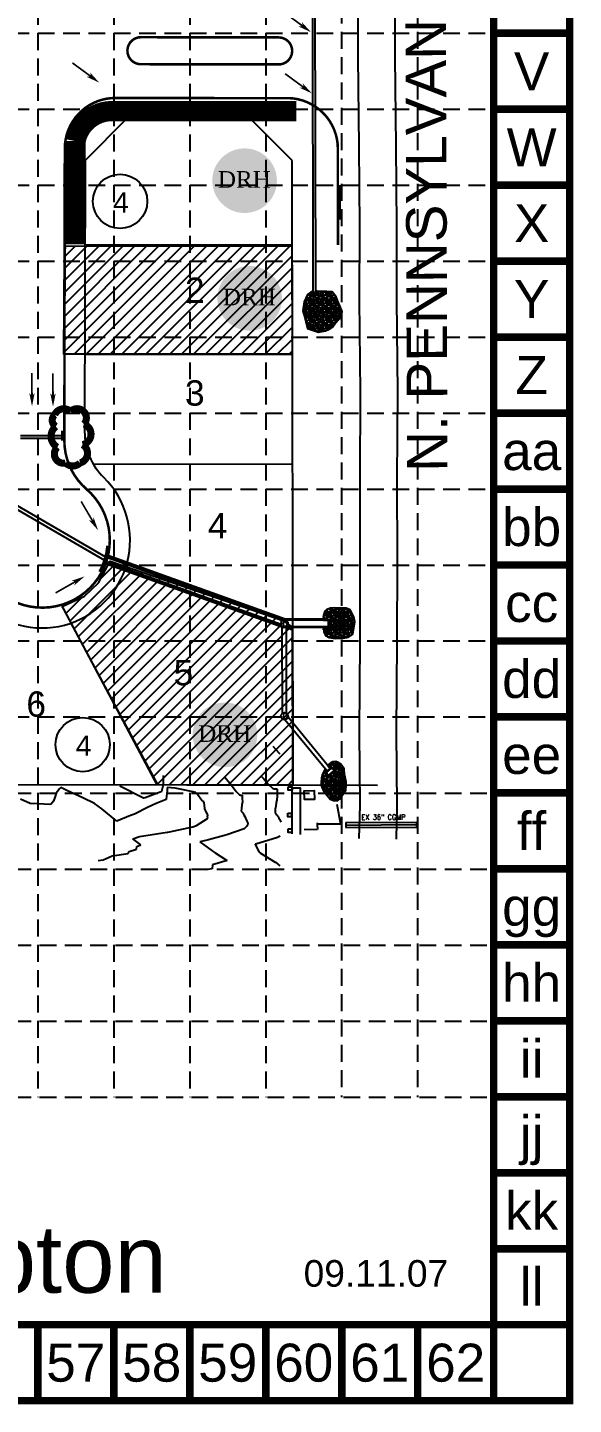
# Model space of a CAD drawing. Extents: x 626 to 3511, y 2890 to 4695.
# Drawn here: x 3188 to 3511, y 2890 to 3706 of the extents above; entities that cross this region are included whole.
import ezdxf
from ezdxf.enums import TextEntityAlignment as Align

# ---------------------------------------------------------------- set-up
doc = ezdxf.new("R2010")
doc.units = 0
doc.header["$LTSCALE"] = 100
doc.header["$MEASUREMENT"] = 0
doc.linetypes.add('DASHDOT2', pattern=[0.5, 0.25, -0.125, 0, -0.125])
doc.linetypes.add('HIDDEN', pattern=[0.375, 0.25, -0.125])
doc.layers.get('0').update_dxf_attribs({"linetype": 'CONTINUOUS'})
for name, color, linetype in [('$-BNDY2', 4, 'CONTINUOUS'), ('$-LOTS', 4, 'CONTINUOUS'), ('BASE', 7, 'CONTINUOUS'), ('DG-XCONTOURS', 9, 'CONTINUOUS'), ('DG-XIDX_CONTOURS', 2, 'CONTINUOUS'), ('DR HORTON LOGO', 1, 'CONTINUOUS'), ('EROSION CONTROL BLANKET', 94, 'CONTINUOUS'), ('FGC-STNAMES', 7, 'CONTINUOUS'), ('GRID', 254, 'HIDDEN'), ('LEGEND', 7, 'CONTINUOUS'), ('P-P', 3, 'CONTINUOUS'), ('PDG-ARROWS', 250, 'CONTINUOUS'), ('PSW-LOTNUM', 7, 'CONTINUOUS'), ('PSWDG-XCONC', 4, 'CONTINUOUS'), ('PSWDG-XSD', 201, 'CONTINUOUS'), ('PSWG-RIPRAP', 9, 'CONTINUOUS'), ('SODDED LOT', 2, 'CONTINUOUS')]:
    doc.layers.add(name, color=color, linetype=linetype)
doc.layers.get('0').freeze()
doc.styles.add('DRHorton', font='dutcheb.ttf')
doc.styles.add("L200'", font='ARIAL.TTF', dxfattribs={"height": 0.001969})
doc.styles.add('L80', font='romans.shx', dxfattribs={"width": 0.67, "height": 8})
doc.styles.add('ROMANS', font='romans.shx', dxfattribs={"width": 0.67})
doc.styles.get("Standard").update_dxf_attribs({"font": 'ARIAL.TTF'})
pattern_1 = [(0, (0.25, 0), (5, 5), [1.5, -1.75, 0.25, -1.5]), (0, (2.25, 1), (5, 5), [0.25, -1.25, 1, -2.5]), (0, (3, 1.25), (5, 5), [0.25, -4.75]), (0, (0.75, 1.5), (5, 5), [1, -4]), (0, (0.25, 2), (5, 5), [0.5, -4.5]), (0, (3.75, 2.5), (5, 5), [0.5, -0.25, 0.25, -4]), (0, (1.75, 2.75), (5, 5), [0.75, -4.25]), (0, (0.5, 3.25), (5, 5), [0.5, -4.5]), (0, (2.5, 3.75), (5, 5), [0.25, -1.5, 0.75, -2.5]), (0, (1.5, 4), (5, 5), [0.5, -4.5]), (0, (3.25, 4.25), (5, 5), [0.5, -4.5]), (0, (2.25, 4.5), (5, 5), [0.5, -4.5]), (0, (4.25, 4.75), (5, 5), [0.5, -4.5]), (90, (0, 0), (-5, 5), [1, -0.25, 0.5, -2, 1, -0.25]), (90, (0.25, 3.25), (-5, 5), [0.25, -4.75]), (90, (1, 1.75), (-5, 5), [0.5, -1, 0.25, -3.25]), (90, (1.25, 2.5), (-5, 5), [0.5, -1, 0.75, -2.75]), (90, (2, 1.25), (-5, 5), [0.25, -2.5, 0.5, -0.25, 0.5, -1]), (90, (2.25, 0.75), (-5, 5), [0.25, -4.75]), (90, (2.75, 2.25), (-5, 5), [0.25, -0.25, 0.75, -3.75]), (90, (3, 1.5), (-5, 5), [0.5, -2, 0.25, -0.25, 0.25, -1.75]), (90, (3.5, 0.25), (-5, 5), [0.75, -4.25]), (90, (4, 4), (-5, 5), [0.25, -0.25, 0.25, -4.25]), (90, (4.25, 2.75), (-5, 5), [0.75, -4.25]), (90, (4.875, 2.375), (-5, 5), [0.25, -4.75]), (45, (1.75, 0), (6e-16, 5), [0.35355, -6.717518]), (45, (1.25, 4.75), (6e-16, 5), [0.35355, -1.06065, 1.06065, -4.5962178]), (45, (1.75, 4), (6e-16, 5), [0.7071, -1.767767, 0.35355, -4.2426508]), (45, (2.75, 3.75), (6e-16, 5), [0.7071, -2.474875, 0.35355, -3.5355428]), (45, (0.75, 1.5), (6e-16, 5), [0.35355, -6.717518]), (45, (2, 1.5), (6e-16, 5), [1.06066, -6.010408]), (45, (3, 2), (6e-16, 5), [0.35355, -2.12132, 0.35355, -4.2426478]), (45, (3.75, 2.5), (6e-16, 5), [0.7071, -6.363968]), (45, (4.75, 2.5), (6e-16, 5), [0.7071, -6.363968]), (45, (4.75, 1), (6e-16, 5), [0.35355, -6.717518]), (45, (4.25, 3.5), (6e-16, 5), [0.35355, -6.717518]), (45, (3.75, 4.25), (6e-16, 5), [0.35355, -6.717518]), (45, (4.75, 4.75), (6e-16, 5), [0.35355, -6.717518]), (45, (0, 4.75), (6e-16, 5), [0.35355, -6.717518]), (45, (2.5, 2.75), (6e-16, 5), [0.35355, -6.717518]), (45, (3, 4.75), (6e-16, 5), [0.35355, -2.474875, 0.35355, -3.8890928]), (45, (0.75, 2), (6e-16, 5), [0.7071, -6.363968]), (45, (0.75, 3.25), (6e-16, 5), [1.06065, -6.010418]), (135, (0.25, 2), (-5, 6e-16), [0.53035, -6.540718]), (135, (3, 1.75), (-5, 6e-16), [0.35355, -6.717518]), (135, (4.5, 2.5), (-5, 6e-16), [0.35355, -6.717518]), (135, (2.75, 3.5), (-5, 6e-16), [0.35355, -6.717518]), (135, (3, 4.25), (-5, 6e-16), [0.35355, -6.717518]), (135, (2.25, 4.5), (-5, 6e-16), [0.35355, -6.717518]), (135, (3.25, 4.25), (-5, 6e-16), [0.35355, -6.717518]), (135, (0.25, 1.25), (-5, 6e-16), [0.35355, -6.717518]), (135, (1.25, 3), (-5, 6e-16), [0.35355, -6.717518]), (135, (1.25, 1.5), (-5, 6e-16), [0.7071, -6.363968]), (135, (2.25, 1), (-5, 6e-16), [0.7071, -6.363968]), (135, (4.25, 3.75), (-5, 6e-16), [0.7071, -6.363968]), (135, (2.75, 2.5), (-5, 6e-16), [0.35355, -6.717518]), (135, (3.5, 1), (-5, 6e-16), [0.7071, -4.24264, 0.35355, -1.7677778]), (135, (0.5, 3.25), (-5, 6e-16), [0.7071, -1.4142135, 0.7071, -4.2426543]), (135, (0, 0.5), (-5, 6e-16), [0.707, -1.768, 0.707, -1.768, 0.3535, -1.7675678]), (26.56505, (1.75, 1.5), (5, 3e-10), [1.118, -0.559, 0.559, -8.94434]), (26.56505, (2.5, 4.5), (5, 3e-10), [1.118, -10.06234]), (26.56505, (2.5, 1), (5, 3e-10), [0.559, -10.62134]), (26.56505, (0.25, 1.25), (5, 3e-10), [0.559, -10.62134]), (26.56505, (1.25, 2.5), (5, 3e-10), [0.559, -10.62134]), (26.56505, (0.25, 3), (5, 3e-10), [0.559, -10.62134]), (63.43495, (1, 3.5), (3e-10, 5), [0.559, -10.62134]), (63.43495, (2.75, 3.5), (3e-10, 5), [0.559, -10.62134]), (63.43495, (3.25, 0), (3e-10, 5), [0.559, -10.62134]), (63.43495, (0, 2.75), (3e-10, 5), [0.559, -10.62134]), (63.43495, (2, 0.25), (3e-10, 5), [0.559, -3.913, 0.559, -6.14934]), (116.56505, (1.25, 4.5), (-3e-10, 5), [0.559, -10.62134]), (116.56505, (4.25, 3.5), (-3e-10, 5), [0.559, -10.62134]), (116.56505, (2, 4.5), (-3e-10, 5), [0.559, -10.62134]), (116.56505, (0, 1.75), (-3e-10, 5), [0.559, -10.62134]), (153.43495, (3.75, 1), (-5, 3e-10), [0.559, -10.62134]), (153.43495, (4.75, 2.25), (-5, 3e-10), [0.559, -10.62134]), (153.43495, (1.75, 2.75), (-5, 3e-10), [0.559, -10.62134]), (153.43495, (2.5, 3.75), (-5, 3e-10), [0.559, -10.62134]), (153.43495, (4.25, 4.75), (-5, 3e-10), [0.559, -10.62134]), (153.43495, (0.75, 0), (-5, 3e-10), [0.8385, -10.34184])]

# ---------------------------------------------------------------- blocks, each defined once
blk = doc.blocks.new('DRHorton')
h = blk.add_hatch(color=1)
h.paths.add_polyline_path([(78.7, 25.78, 1), (40.43, 25.78, 1)])
h.paths.add_polyline_path([(42.33, 17.91), (76.5, 17.91), (76.5, 34.87), (42.33, 34.87)], flags=24)
at = {"layer": 'BASE', "color": 176, "style": 'DRHorton'}
blk.add_text('DRH', height=9.814, dxfattribs=at).set_placement((59.39, 21.64), align=Align.CENTER)
blk = doc.blocks.new('A$C11115995')
at = {"const_width": 1}
blk.add_lwpolyline([(1.63, 19.75), (1.63, 5)], dxfattribs=at)
blk.add_solid([(1.63, 0), (0, 8), (3.25, 8), (1.63, 6)])

msp = doc.modelspace()

# ---------------------------------------------------------------- hatches: boundary and pattern name
at = {"layer": 'PSWG-RIPRAP'}
h = msp.add_hatch(dxfattribs=at)
h.set_pattern_fill('RIPRAP', color=1, scale=5, style=0, pattern_type=2)
h.set_pattern_definition(pattern_1)
h.paths.add_polyline_path([(3356.79, 3549.64), (3355.42, 3549.15), (3353.43, 3547.66), (3351.54, 3543.43), (3350.77, 3538.03), (3352, 3533.25), (3353.55, 3527.54), (3360.03, 3525.38), (3364.05, 3526.15), (3366.21, 3527.23), (3368.37, 3528.62), (3369.76, 3530.47), (3372.38, 3533.25), (3373.31, 3534.95), (3374.08, 3537.72), (3372.69, 3540.96), (3371.3, 3544.2), (3370.38, 3546.36), (3368.06, 3549.29), (3364.82, 3549.45), (3362.13, 3549.52), (3359.27, 3549.77), (3358.29, 3549.8), (3358.3, 3547.2), (3356.8, 3547.21)])
h = msp.add_hatch(dxfattribs=at)
h.set_pattern_fill('RIPRAP', color=1, scale=5, style=0, pattern_type=2)
h.set_pattern_definition(pattern_1)
h.paths.add_polyline_path([(3362.93, 3350.85), (3363.06, 3347.66), (3364.05, 3345.62), (3366.36, 3344.5), (3369.85, 3343.97), (3374.67, 3344.1), (3377.77, 3344.7), (3380.28, 3346.48), (3381.53, 3353.79), (3380.94, 3356.76), (3378.63, 3360.84), (3376.45, 3361.9), (3373.22, 3361.9), (3369.33, 3362.03), (3367.15, 3361.83), (3364.91, 3361.17), (3363.65, 3360.05), (3362.93, 3357.81), (3362.93, 3354.85), (3365.72, 3354.86), (3365.73, 3350.86)])
h = msp.add_hatch(dxfattribs=at)
h.set_pattern_fill('RIPRAP', color=1, scale=5, style=0, pattern_type=2)
h.set_pattern_definition(pattern_1)
h.paths.add_polyline_path([(3363.87, 3266.74), (3362.92, 3264.7), (3362.22, 3263.07), (3361.81, 3261.21), (3361.58, 3258.64), (3361.64, 3257.3), (3361.87, 3255.61), (3362.8, 3254.04), (3364.26, 3252), (3366.93, 3248.74), (3368.91, 3247.92), (3371.48, 3248.04), (3372.41, 3248.74), (3374.04, 3250.95), (3376.07, 3254.14), (3376.27, 3256.91), (3376.26, 3259.11), (3375.44, 3263.65), (3375.09, 3266.8), (3374.27, 3268.2), (3373.11, 3269.48), (3371.59, 3270.41), (3370.19, 3270.99), (3368.55, 3270.79), (3367.47, 3270.41), (3366.74, 3269.89), (3365.37, 3268.85), (3366.94, 3266.94), (3367.72, 3267.58), (3370.08, 3266.28), (3365.05, 3262.15), (3364.24, 3264.72), (3365.01, 3265.35)])
at = {"layer": 'SODDED LOT'}
h = msp.add_hatch(dxfattribs=at)
h.set_pattern_fill('ANSI31', color=256, scale=40, style=0)
h.paths.add_polyline_path([(3210.31, 3576.6), (3344.09, 3576.32), (3344.37, 3512.27), (3209.19, 3512.27), (3209.47, 3571.55)])
h = msp.add_hatch(dxfattribs=at)
h.set_pattern_fill('ANSI31', color=256, scale=40, style=0)
h.paths.add_polyline_path([(3208.21, 3362.92), (3221.42, 3368.93), (3229.63, 3376.93), (3236.64, 3389.74), (3338.77, 3354.51), (3344.38, 3350.6), (3344.58, 3257.12), (3264.48, 3257.32), (3209.19, 3361.32)])

# ---------------------------------------------------------------- linework, layer by layer
at = {"layer": '$-BNDY2', "color": 7}
msp.add_line((3394.91, 3256.9), (1786.15, 3259.32), dxfattribs=at)
at = {"layer": '$-LOTS', "color": 7}
for p, q in [((3221.7, 3627.16), (3246.74, 3652.12)), ((3319.41, 3652.01), (3246.74, 3652.12)), ((3344.44, 3626.98), (3319.41, 3652.01)), ((3221.7, 3627.16), (3221.46, 3466.43)), ((3344.91, 3256.98), (3344.44, 3626.98)), ((3344.5, 3576.98), (3221.63, 3577.16)), ((3344.59, 3511.98), (3221.53, 3512.16)), ((3344.67, 3446.98), (3226.68, 3447.15)), ((3344.8, 3348.9), (3245.3, 3384.63)), ((3265.04, 3257.1), (3213.49, 3353.1))]:
    msp.add_line(p, q, dxfattribs=at)
for centre, radius, start, end in [((3259.46, 3466.38), 38, 179.91389, 225.48688), ((3196.36, 3402.2), 52, 224.34089, 45.48688)]:
    msp.add_arc(centre, radius, start, end, dxfattribs=at)
at = {"layer": 'BASE', "color": 9}
msp.add_line((3463.71, 4647.46), (3463.71, 2937.46), dxfattribs=at)
at = {"layer": 'BASE', "const_width": 4.5}
for points in [[(628.71, 2892.46), (3508.71, 2892.46), (3508.71, 4692.46), (628.71, 4692.46)], [(673.71, 2937.46), (3463.71, 2937.46), (3463.71, 4647.46), (673.71, 4647.46)]]:
    msp.add_lwpolyline(points, close=True, dxfattribs=at)
for points in [[(3508.71, 3702.46), (3463.71, 3702.46)], [(3508.71, 3657.46), (3463.71, 3657.46)], [(3508.71, 3612.46), (3463.71, 3612.46)], [(3508.71, 3567.46), (3463.71, 3567.46)], [(3508.71, 3522.46), (3463.71, 3522.46)], [(3508.71, 3477.46), (3463.71, 3477.46)], [(3508.71, 3432.46), (3463.71, 3432.46)], [(3508.71, 3387.46), (3463.71, 3387.46)], [(3508.71, 3342.46), (3463.71, 3342.46)], [(3508.71, 3297.46), (3463.71, 3297.46)], [(3508.71, 3252.46), (3463.71, 3252.46)], [(3508.71, 3207.46), (3463.71, 3207.46)], [(3508.71, 3162.46), (3463.71, 3162.46)], [(3508.71, 3117.46), (3463.71, 3117.46)], [(3508.71, 3072.46), (3463.71, 3072.46)], [(3508.71, 3027.46), (3463.71, 3027.46)], [(3508.71, 2982.46), (3463.71, 2982.46)], [(3193.71, 2892.46), (3193.71, 2937.46)], [(3238.71, 2892.46), (3238.71, 2937.46)], [(3283.71, 2892.46), (3283.71, 2937.46)], [(3328.71, 2892.46), (3328.71, 2937.46)], [(3373.71, 2892.46), (3373.71, 2937.46)], [(3418.71, 2892.46), (3418.71, 2937.46)], [(3508.71, 2937.46), (3463.71, 2937.46)], [(3463.71, 2892.46), (3463.71, 2937.46)]]:
    msp.add_lwpolyline(points, dxfattribs=at)
at = {"layer": 'DG-XCONTOURS', "color": 43}
for p, q in [((3336.93, 3275.88, 1143), (3333.2, 3280, 1143)), ((3337.2, 3275.49, 1143), (3336.93, 3275.88, 1143)), ((3206.58, 3254.86, 1146), (3204.69, 3252.3, 1146)), ((3207.39, 3255.7, 1146), (3206.58, 3254.86, 1146)), ((3210.85, 3253.86, 1146), (3207.39, 3255.7, 1146)), ((3270.42, 3255.59, 1146), (3270.3, 3253.73, 1146)), ((3275.15, 3255.2, 1146), (3270.42, 3255.59, 1146)), ((3285.74, 3253.1, 1146), (3275.15, 3255.2, 1146)), ((3326.26, 3262.2, 1144), (3327.59, 3260.72, 1144)), ((3327.59, 3260.72, 1144), (3330.22, 3257.71, 1144)), ((3330.22, 3257.71, 1144), (3332.66, 3255.23, 1144)), ((3332.66, 3255.23, 1144), (3333.02, 3255.13, 1144)), ((3333.02, 3255.13, 1144), (3333.1, 3255.03, 1144)), ((3333.1, 3255.03, 1144), (3333.77, 3254.97, 1144)), ((3333.77, 3254.97, 1144), (3334.15, 3254.94, 1144)), ((3334.15, 3254.94, 1144), (3334.85, 3254.87, 1144)), ((3334.85, 3254.87, 1144), (3335.2, 3254.85, 1144)), ((3335.2, 3254.85, 1144), (3335.53, 3254.7, 1144)), ((3335.53, 3254.7, 1144), (3335.51, 3251.98, 1144)), ((3189.24, 3246.14, 1146), (3183.44, 3248.81, 1146)), ((3203.04, 3247.5, 1146), (3201.51, 3245.67, 1146)), ((3203.98, 3250.31, 1146), (3203.04, 3247.5, 1146)), ((3204.69, 3252.3, 1146), (3203.98, 3250.31, 1146)), ((3220.3, 3249.62, 1146), (3210.85, 3253.86, 1146)), ((3227.24, 3246.16, 1146), (3220.3, 3249.62, 1146)), ((3269.68, 3248.59, 1146), (3263.87, 3246.18, 1146)), ((3269.96, 3250.5, 1146), (3269.68, 3248.59, 1146)), ((3270.3, 3253.73, 1146), (3269.96, 3250.5, 1146)), ((3287.21, 3252.63, 1146), (3285.74, 3253.1, 1146)), ((3288.37, 3251.53, 1146), (3287.21, 3252.63, 1146)), ((3290.91, 3248, 1146), (3288.37, 3251.53, 1146)), ((3291.46, 3247.36, 1146), (3290.91, 3248, 1146)), ((3291.57, 3247.34, 1146), (3291.46, 3247.36, 1146)), ((3292, 3247.17, 1146), (3291.57, 3247.34, 1146)), ((3292.13, 3247.15, 1146), (3292, 3247.17, 1146)), ((3292.17, 3246.49, 1146), (3292.13, 3247.15, 1146)), ((3292.67, 3243.35, 1146), (3292.17, 3246.49, 1146)), ((3334.98, 3246.81, 1144), (3334.64, 3244.55, 1144)), ((3335.22, 3248.26, 1144), (3334.98, 3246.81, 1144)), ((3335.56, 3250.81, 1144), (3335.22, 3248.26, 1144)), ((3335.51, 3251.98, 1144), (3335.56, 3250.81, 1144)), ((3201.51, 3245.67, 1146), (3189.24, 3246.14, 1146)), ((3231.67, 3242.94, 1146), (3227.24, 3246.16, 1146)), ((3240.55, 3235.82, 1146), (3231.67, 3242.94, 1146)), ((3248.68, 3239.08, 1146), (3240.55, 3235.82, 1146)), ((3250.92, 3239.9, 1146), (3248.68, 3239.08, 1146)), ((3259.11, 3243.99, 1146), (3250.92, 3239.9, 1146)), ((3263.87, 3246.18, 1146), (3259.11, 3243.99, 1146)), ((3292.59, 3242.73, 1146), (3292.67, 3243.35, 1146)), ((3292.7, 3242.64, 1146), (3292.59, 3242.73, 1146)), ((3293.04, 3242.14, 1146), (3292.7, 3242.64, 1146)), ((3293.11, 3242.03, 1146), (3293.04, 3242.14, 1146)), ((3293.34, 3241.67, 1146), (3293.11, 3242.03, 1146)), ((3294, 3240.22, 1146), (3293.34, 3241.67, 1146)), ((3294.16, 3239.79, 1146), (3294, 3240.22, 1146)), ((3294.28, 3239.6, 1146), (3294.16, 3239.79, 1146)), ((3294.5, 3239.05, 1146), (3294.28, 3239.6, 1146)), ((3294.31, 3238.64, 1146), (3294.51, 3238.88, 1146)), ((3294.41, 3237.49, 1146), (3294.31, 3238.64, 1146)), ((3294.51, 3238.88, 1146), (3294.5, 3239.05, 1146)), ((3334.36, 3242.81, 1144), (3334.24, 3240.83, 1144)), ((3334.24, 3240.83, 1144), (3334.34, 3240.53, 1144)), ((3334.34, 3240.53, 1144), (3334.54, 3240.24, 1144)), ((3334.64, 3244.55, 1144), (3334.36, 3242.81, 1144)), ((3334.54, 3240.24, 1144), (3334.79, 3239.92, 1144)), ((3334.79, 3239.92, 1144), (3335.06, 3239.64, 1144)), ((3335.06, 3239.64, 1144), (3335.37, 3239.3, 1144)), ((3335.37, 3239.3, 1144), (3335.55, 3239.04, 1144)), ((3335.55, 3239.04, 1144), (3335.81, 3238.68, 1144)), ((3335.81, 3238.68, 1144), (3336.41, 3237.55, 1144)), ((3271.67, 3229.38, 1146), (3285.58, 3232.47, 1146)), ((3285.58, 3232.47, 1146), (3287.78, 3233.26, 1146)), ((3287.78, 3233.26, 1146), (3294.28, 3237.4, 1146)), ((3294.28, 3237.4, 1146), (3294.41, 3237.49, 1146)), ((3336.41, 3237.55, 1144), (3336.84, 3236.87, 1144)), ((3336.84, 3236.87, 1144), (3337.45, 3235.64, 1144)), ((3337.45, 3235.64, 1144), (3337.73, 3235.06, 1144)), ((3250.1, 3225.29, 1146), (3253.94, 3226.66, 1146)), ((3254.8, 3221.62, 1146), (3250.1, 3225.29, 1146)), ((3253.94, 3226.66, 1146), (3270.41, 3229.21, 1146)), ((3270.41, 3229.21, 1146), (3270.8, 3229.27, 1146)), ((3270.8, 3229.27, 1146), (3271.67, 3229.38, 1146)), ((3322.52, 3222.01, 1144), (3322.42, 3221.98, 1144)), ((3322.42, 3221.98, 1144), (3324.85, 3217.36, 1144)), ((3323.51, 3222.32, 1144), (3322.52, 3222.01, 1144)), ((3335.08, 3225.84, 1144), (3323.51, 3222.32, 1144)), ((3335.25, 3225.93, 1144), (3335.08, 3225.84, 1144)), ((3336.78, 3226.61, 1144), (3335.25, 3225.93, 1144)), ((3337.34, 3226.89, 1144), (3336.78, 3226.61, 1144)), ((3232.4, 3212.91, 1146), (3237.85, 3215.13, 1146)), ((3237.85, 3215.13, 1146), (3247.18, 3216.61, 1146)), ((3247.18, 3216.61, 1146), (3247.78, 3217.7, 1146)), ((3247.78, 3217.7, 1146), (3252.11, 3219.2, 1146)), ((3252.11, 3219.2, 1146), (3252.4, 3220.74, 1146)), ((3252.4, 3220.74, 1146), (3254.8, 3221.62, 1146)), ((3324.85, 3217.36, 1144), (3325.58, 3216.8, 1144)), ((3325.58, 3216.8, 1144), (3334.33, 3211.41, 1144)), ((3229.41, 3212.43, 1146), (3232.4, 3212.91, 1146)), ((3334.33, 3211.41, 1144), (3334.44, 3211.35, 1144)), ((3334.44, 3211.35, 1144), (3337.1, 3209.31, 1144))]:
    msp.add_line(p, q, dxfattribs=at)
at = {"layer": 'DG-XIDX_CONTOURS', "color": 43}
for p, q in [((3268.09, 3258.15, 1145), (3268.18, 3262.81, 1145)), ((3242.3, 3256.61, 1145), (3256.29, 3249.55, 1145)), ((3267.25, 3253.47, 1145), (3267.88, 3256.63, 1145)), ((3267.88, 3256.63, 1145), (3268.09, 3258.15, 1145)), ((3304.21, 3261.96, 1145), (3307.66, 3257.97, 1145)), ((3307.66, 3257.97, 1145), (3308.47, 3257.06, 1145)), ((3308.47, 3257.06, 1145), (3311.29, 3253.29, 1145)), ((3256.29, 3249.55, 1145), (3256.52, 3249.48, 1145)), ((3256.52, 3249.48, 1145), (3257.37, 3249.77, 1145)), ((3257.37, 3249.77, 1145), (3266.26, 3253.01, 1145)), ((3266.26, 3253.01, 1145), (3267.25, 3253.47, 1145)), ((3311.29, 3253.29, 1145), (3312.9, 3251.46, 1145)), ((3312.9, 3251.46, 1145), (3312.98, 3251.35, 1145)), ((3312.98, 3251.35, 1145), (3313.34, 3251.25, 1145)), ((3313.34, 3251.25, 1145), (3313.78, 3251.21, 1145)), ((3313.78, 3251.21, 1145), (3314.15, 3251.12, 1145)), ((3314.15, 3251.12, 1145), (3314.7, 3251.08, 1145)), ((3314.91, 3247.22, 1145), (3314.62, 3245.46, 1145)), ((3314.7, 3251.08, 1145), (3314.78, 3249.19, 1145)), ((3314.78, 3249.19, 1145), (3314.91, 3247.22, 1145)), ((3314.42, 3243.24, 1145), (3314.2, 3241.75, 1145)), ((3314.2, 3241.75, 1145), (3314.35, 3241.52, 1145)), ((3314.35, 3241.52, 1145), (3314.71, 3241.15, 1145)), ((3314.62, 3245.46, 1145), (3314.42, 3243.24, 1145)), ((3314.71, 3241.15, 1145), (3314.94, 3240.9, 1145)), ((3314.94, 3240.9, 1145), (3315.12, 3240.55, 1145)), ((3315.12, 3240.55, 1145), (3315.3, 3240.29, 1145)), ((3315.3, 3240.29, 1145), (3315.81, 3239.45, 1145)), ((3315.81, 3239.45, 1145), (3316.37, 3238.47, 1145)), ((3316.37, 3238.47, 1145), (3316.83, 3237.53, 1145)), ((3315.92, 3231.27, 1145), (3305.66, 3227.6, 1145)), ((3316.18, 3231.42, 1145), (3315.92, 3231.27, 1145)), ((3316.92, 3232.24, 1145), (3316.18, 3231.42, 1145)), ((3316.83, 3237.53, 1145), (3317.1, 3236.68, 1145)), ((3317.38, 3232.57, 1145), (3316.92, 3232.24, 1145)), ((3317.1, 3236.68, 1145), (3317.45, 3235.69, 1145)), ((3317.63, 3233.29, 1145), (3317.38, 3232.57, 1145)), ((3317.45, 3235.69, 1145), (3317.7, 3235.26, 1145)), ((3318.25, 3233.8, 1145), (3317.63, 3233.29, 1145)), ((3317.7, 3235.26, 1145), (3317.9, 3234.92, 1145)), ((3317.9, 3234.92, 1145), (3318.09, 3234.51, 1145)), ((3318.09, 3234.51, 1145), (3318.12, 3234.2, 1145)), ((3318.12, 3234.2, 1145), (3318.25, 3233.8, 1145)), ((3290.59, 3223.67, 1145), (3289.76, 3223.47, 1145)), ((3289.76, 3223.47, 1145), (3296.94, 3218.2, 1145)), ((3294.8, 3224.71, 1145), (3290.59, 3223.67, 1145)), ((3304.31, 3227.17, 1145), (3294.8, 3224.71, 1145)), ((3305.66, 3227.6, 1145), (3304.31, 3227.17, 1145)), ((3296.94, 3218.2, 1145), (3297.06, 3218.1, 1145)), ((3297.06, 3218.1, 1145), (3298.8, 3217.04, 1145)), ((3298.8, 3217.04, 1145), (3305.5, 3212.67, 1145)), ((3297.02, 3207.58, 1145), (3292.82, 3206.82, 1145)), ((3297.15, 3209.88, 1145), (3297.02, 3207.58, 1145)), ((3305.92, 3212.35, 1145), (3297.15, 3209.88, 1145)), ((3305.5, 3212.67, 1145), (3305.92, 3212.35, 1145))]:
    msp.add_line(p, q, dxfattribs=at)
at = {"layer": 'EROSION CONTROL BLANKET', "const_width": 12}
msp.add_lwpolyline([(3215.93, 3577.45), (3216.06, 3638.56, -0.368493), (3238.45, 3656.33), (3346.81, 3656.31)], format="xyb", dxfattribs=at)
at = {"layer": 'GRID', "color": 252, "linetype": 'HIDDEN', "ltscale": 0.4}
for p, q in [((3193.71, 4647.46), (3193.71, 3072.26)), ((3238.71, 4647.46), (3238.71, 3072.26)), ((3283.71, 4647.46), (3283.71, 3072.26)), ((3328.71, 4647.46), (3328.71, 3072.26)), ((3373.63, 4648.2), (3373.63, 3072.26)), ((3418.63, 4648.2), (3418.63, 3072.26)), ((673.71, 3702.46), (3463.71, 3702.46)), ((673.71, 3657.46), (3463.71, 3657.46)), ((673.71, 3612.46), (3463.71, 3612.46)), ((673.71, 3567.46), (3463.71, 3567.46)), ((673.71, 3522.46), (3463.71, 3522.46)), ((673.71, 3477.46), (3463.71, 3477.46)), ((673.71, 3432.46), (3463.71, 3432.46)), ((673.71, 3387.46), (3463.71, 3387.46)), ((673.71, 3342.46), (3463.71, 3342.46)), ((673.71, 3297.46), (3463.71, 3297.46)), ((674.72, 3252.26), (3464.72, 3252.26)), ((674.72, 3207.26), (3464.72, 3207.26)), ((674.72, 3162.26), (3464.72, 3162.26)), ((674.72, 3117.26), (3464.72, 3117.26)), ((674.72, 3072.26), (3464.72, 3072.26))]:
    msp.add_line(p, q, dxfattribs=at)
at = {"layer": 'LEGEND', "color": 170, "ltscale": 100, "const_width": 4.18}
msp.add_lwpolyline([(3205.3, 3457.26, 0.520567), (3205.3, 3457.26, 0.765195), (3210.19, 3447.87, 0.417879), (3218.76, 3447.93, 0.6649), (3220.26, 3458.76, 0.744833), (3221.11, 3470.97, 0.975642), (3213.16, 3478.45, 0.520567), (3203.73, 3476.42, 0.520567), (3204.46, 3469.5, 0.540264), (3205.3, 3457.26)], format="xyb", close=True, dxfattribs=at)
at = {"layer": 'P-P', "color": 7, "const_width": 1.5}
msp.add_lwpolyline([(3336.37, 3699.99, -1), (3336.34, 3683.99), (3254.79, 3684.11, -1), (3254.81, 3700.11)], format="xyb", close=True, dxfattribs=at)
for points in [[(3234.64, 3390.58, -0.59121), (3166.06, 3376.09, 0.217888), (3137.33, 3389.29), (2002.62, 3390.99, 0.201513), (1966.89, 3376.05, -2.448775), (1966.97, 3432.05, 0.201513), (2002.66, 3416.99), (2038.38, 3416.94, 0.414214), (2068.43, 3446.89), (2068.74, 3650.89, 0.414214), (2038.78, 3680.94), (1986.78, 3681.02)], [(3371.5, 3577.01), (3371.43, 3634.02, 0.434689), (3339.48, 3663.98), (3239.76, 3664.13, 0.414214), (3209.71, 3634.18), (3209.45, 3461.2, 0.217888), (3222.56, 3432.42, -0.296059), (3234.64, 3390.58, 0.217888)]]:
    msp.add_lwpolyline(points, format="xyb", dxfattribs=at)
at = {"layer": 'PSW-LOTNUM', "color": 7}
for centre in [(3242.44, 3602.87, -3298.91), (3220.3, 3281.07, -3298.91)]:
    msp.add_circle(centre, 16.09, dxfattribs=at)
at = {"layer": 'PSWDG-XCONC', "color": 5}
for points in [[(3383.18, 3822.68), (3383.67, 3786.59), (3383.25, 3731.45), (3383.25, 3688.24), (3383.78, 3635.29), (3384.19, 3588.03), (3384.14, 3544.35), (3384.71, 3489.89), (3384.41, 3438.48), (3384.54, 3389.9), (3384.45, 3342.19), (3384.04, 3288.25), (3384.35, 3245.15), (3383.94, 3225.47)], [(3405.17, 3822.98), (3405.67, 3786.66), (3405.25, 3731.36), (3405.25, 3688.35), (3405.78, 3635.5), (3406.19, 3588.11), (3406.14, 3544.46), (3406.71, 3489.94), (3406.41, 3438.44), (3406.54, 3389.91), (3406.45, 3342.08), (3406.04, 3288.25), (3406.35, 3245), (3405.94, 3225.01)], [(3342.09, 3256.12), (3344.3, 3256.16), (3344.29, 3254.06), (3342.08, 3254.02), (3342.09, 3256.12), (3342.09, 3256.12)], [(3349.28, 3227.87), (3349.23, 3255.37), (3344.35, 3255.35)], [(3344.43, 3228.2), (3344.35, 3255.35)], [(3357.56, 3248.66), (3351.64, 3248.52), (3351.5, 3253.7), (3357.42, 3253.83), (3357.56, 3248.66), (3357.56, 3248.66)], [(3341.8, 3240.44), (3344.01, 3240.47), (3344, 3238.34), (3341.78, 3238.3), (3341.8, 3240.44), (3341.8, 3240.44)], [(3341.92, 3231.09), (3344.18, 3231.23), (3344.19, 3229.07), (3341.93, 3228.93), (3341.92, 3231.09), (3341.92, 3231.09)], [(3351.57, 3231.03), (3359.18, 3230.7)], [(3359.2, 3234.8), (3359.23, 3233.89)], [(3359.23, 3233.83), (3359.34, 3230.75)]]:
    msp.add_lwpolyline(points, dxfattribs=at)
at = {"layer": 'PSWDG-XSD', "color": 5}
for p, q in [((3356.79, 3548.86), (3356.47, 3801.99)), ((3358.29, 3548.87), (3357.97, 3802)), ((3358.29, 3548.87), (3356.79, 3548.86)), ((3356.8, 3547.21), (3356.79, 3548.87)), ((3358.3, 3547.2), (3358.29, 3548.86)), ((3358.3, 3547.21), (3356.8, 3547.2)), ((3209.45, 3462.45), (3183.45, 3462.49)), ((3209.46, 3463.95), (3183.46, 3463.99)), ((3234.33, 3389.6), (3172.18, 3425.76)), ((3234.93, 3391.57), (3173.19, 3427.49)), ((3339.36, 3350.32), (3233.84, 3388.21)), ((3339.44, 3350.82), (3234.01, 3388.68)), ((3337.77, 3352.22), (3234.26, 3389.39)), ((3338.61, 3354.58), (3234.98, 3391.78)), ((3340.14, 3354.82), (3235.17, 3392.51)), ((3340.22, 3355.32), (3235.29, 3393)), ((3365.72, 3354.86), (3340.14, 3354.82)), ((3365.72, 3355.36), (3340.22, 3355.32)), ((3365.72, 3355.36), (3365.73, 3350.36)), ((3338.61, 3299.64), (3338.54, 3351.12)), ((3365.73, 3350.36), (3339.36, 3350.32)), ((3365.73, 3350.86), (3339.44, 3350.82)), ((3341.11, 3299.64), (3341.04, 3351.12)), ((3365.01, 3265.35), (3339.98, 3295.83)), ((3366.94, 3266.94), (3341.91, 3297.41)), ((3364.24, 3264.72), (3367.72, 3267.58)), ((3364.24, 3264.72), (3365.05, 3262.15)), ((3364.63, 3264.6), (3367.75, 3267.17)), ((3364.63, 3264.6), (3365.33, 3262.38)), ((3365.05, 3262.15), (3370.08, 3266.28)), ((3367.72, 3267.58), (3370.08, 3266.28)), ((3367.75, 3267.17), (3369.8, 3266.05)), ((3376.16, 3234.88), (3376.19, 3231.88)), ((3417.95, 3235.23), (3417.98, 3232.23))]:
    msp.add_line(p, q, dxfattribs=at)
for points in [[(3372.52, 3612.5), (3372.65, 3592.14)], [(3376.16, 3234.88), (3417.95, 3235.23)], [(3376.17, 3233.38), (3417.97, 3233.73)], [(3376.19, 3231.88), (3417.98, 3232.23)]]:
    msp.add_lwpolyline(points, dxfattribs=at)
at = {"layer": 'PSWDG-XSD', "color": 5, "const_width": 2}
for points in [[(3208.45, 3461.2), (3208.46, 3467.07)], [(3230.51, 3383.36), (3232.3, 3387.06), (3233.68, 3390.87), (3234.65, 3394.8), (3235.22, 3398.88)]]:
    msp.add_lwpolyline(points, dxfattribs=at)
at = {"layer": 'PSWDG-XSD', "color": 5, "linetype": 'DASHDOT2'}
msp.add_lwpolyline([(3370.76, 3245.71), (3372.9, 3234.04), (3358.99, 3233.86)], dxfattribs=at)
at = {"layer": 'PSWDG-XSD', "color": 5, "linetype": 'Continuous'}
for centre in [(3339.79, 3352.82), (3339.86, 3297.93)]:
    msp.add_circle(centre, 2.11, dxfattribs=at)
at = {"layer": 'PSWDG-XSD', "color": 5}
msp.add_ellipse((3357.53, 3547.96), major_axis=(-0.004, 0.679), ratio=0.628295, dxfattribs=at)
at = {"layer": 'PSWG-RIPRAP', "color": 1}
for points in [[(3356.79, 3549.64), (3355.42, 3549.15), (3353.43, 3547.66), (3351.54, 3543.43), (3350.77, 3538.03), (3352, 3533.25), (3353.55, 3527.54), (3360.03, 3525.38), (3364.05, 3526.15), (3366.21, 3527.23), (3368.37, 3528.62), (3369.76, 3530.47), (3372.38, 3533.25), (3373.31, 3534.95), (3374.08, 3537.72), (3372.69, 3540.96), (3371.3, 3544.2), (3370.38, 3546.36), (3368.06, 3549.29), (3364.82, 3549.45), (3362.13, 3549.52), (3359.27, 3549.77), (3358.29, 3549.8), (3358.3, 3547.2), (3356.8, 3547.21)], [(3362.93, 3350.85), (3363.06, 3347.66), (3364.05, 3345.62), (3366.36, 3344.5), (3369.85, 3343.97), (3374.67, 3344.1), (3377.77, 3344.7), (3380.28, 3346.48), (3381.53, 3353.79), (3380.94, 3356.76), (3378.63, 3360.84), (3376.45, 3361.9), (3373.22, 3361.9), (3369.33, 3362.03), (3367.15, 3361.83), (3364.91, 3361.17), (3363.65, 3360.05), (3362.93, 3357.81), (3362.93, 3354.85), (3365.72, 3354.86), (3365.73, 3350.86)], [(3363.87, 3266.74), (3362.92, 3264.7), (3362.22, 3263.07), (3361.81, 3261.21), (3361.58, 3258.64), (3361.64, 3257.3), (3361.87, 3255.61), (3362.8, 3254.04), (3364.26, 3252), (3366.93, 3248.74), (3368.91, 3247.92), (3371.48, 3248.04), (3372.41, 3248.74), (3374.04, 3250.95), (3376.07, 3254.14), (3376.27, 3256.91), (3376.26, 3259.11), (3375.44, 3263.65), (3375.09, 3266.8), (3374.27, 3268.2), (3373.11, 3269.48), (3371.59, 3270.41), (3370.19, 3270.99), (3368.55, 3270.79), (3367.47, 3270.41), (3366.74, 3269.89), (3365.37, 3268.85), (3366.94, 3266.94), (3367.72, 3267.58), (3370.08, 3266.28), (3365.05, 3262.15), (3364.24, 3264.72), (3365.01, 3265.35)]]:
    msp.add_lwpolyline(points, close=True, dxfattribs=at)
at = {"layer": 'SODDED LOT'}
for points in [[(3210.31, 3576.6), (3344.09, 3576.32), (3344.37, 3512.27), (3209.19, 3512.27), (3209.47, 3571.55)], [(3208.21, 3362.92), (3221.42, 3368.93), (3229.63, 3376.93), (3236.64, 3389.74), (3338.77, 3354.51), (3344.38, 3350.6), (3344.58, 3257.12), (3264.48, 3257.32), (3209.19, 3361.32)]]:
    msp.add_lwpolyline(points, close=True, dxfattribs=at)

# ---------------------------------------------------------------- block references
at = {"layer": 'DR HORTON LOGO', "color": 5}
for p in [(3256.65, 3589.34), (3256.65, 3589.34), (3259.63, 3519.65), (3259.63, 3519.65), (3245, 3261.08), (3245, 3261.08)]:
    msp.add_blockref('DRHorton', p, dxfattribs=at)
at = {"layer": 'PDG-ARROWS', "color": 7}
for p, rotation in [((3354.63, 3701.73, 21364), 53.68044222440707), ((3229.16, 3671.89, 21364), 53.68044222440707), ((3355.12, 3665.49, 21364), 53.68044222440707), ((3188.68, 3481.39, 21364), 0.1743983256545753), ((3201.12, 3481.18, 21364), 0.1743983256545753), ((3227.99, 3407.23, 21364), 30.33916615557709), ((3222.24, 3379.28, 21364), 119.6133590895376)]:
    msp.add_blockref('A$C11115995', p, dxfattribs=dict(at, rotation=rotation))

# ---------------------------------------------------------------- texts
at = {"layer": 'BASE'}
for s, p in [('V', (3486.21, 3679.96)), ('W', (3486.21, 3634.96)), ('X', (3486.21, 3589.96)), ('Y', (3486.21, 3544.96)), ('Z', (3486.21, 3499.96)), ('aa', (3486.21, 3454.96)), ('bb', (3486.21, 3409.96)), ('cc', (3486.21, 3364.96)), ('dd', (3486.21, 3319.96)), ('ee', (3486.21, 3274.96)), ('ff', (3486.21, 3229.96)), ('gg', (3486.21, 3184.96)), ('hh', (3486.21, 3139.96)), ('ii', (3486.21, 3094.96)), ('jj', (3486.21, 3049.96)), ('kk', (3486.21, 3004.96)), ('ll', (3486.21, 2959.96)), ('57', (3216.21, 2914.96)), ('58', (3261.21, 2914.96)), ('59', (3306.21, 2914.96)), ('60', (3351.21, 2914.96)), ('61', (3396.21, 2914.96)), ('62', (3441.21, 2914.96))]:
    msp.add_text(s, height=22.5, dxfattribs=at).set_placement(p, align=Align.MIDDLE_CENTER)
msp.add_text('09.11.07', height=15.75, dxfattribs=at).set_placement((3393.98, 2959.98), align=Align.CENTER)
at = {"layer": 'FGC-STNAMES', "color": 7}
msp.add_text('N. PENNSYLVANIA AVE.', height=24, rotation=90.19392, dxfattribs=at).set_placement((3436.37, 3442.69))
at = {"layer": 'LEGEND', "style": "L200'"}
msp.add_text('Northampton', height=39.8959, dxfattribs=at).set_placement((2948, 2956.39))
at = {"layer": 'PSW-LOTNUM', "color": 7}
for s, height, p in [('4', 12, (3242.98, 3596.26, -3298.91)), ('2', 15, (3286.71, 3542.72, -1649.45)), ('3', 15, (3286.71, 3481.87, -1649.45)), ('4', 15, (3300.25, 3403.27, -1649.45)), ('5', 15, (3279.94, 3316.21, -1649.45)), ('6', 15, (3192.76, 3297.62, -1649.45)), ('4', 12, (3220.84, 3274.46, -3298.91))]:
    msp.add_text(s, height=height, dxfattribs=at).set_placement(p, align=Align.CENTER)
at = {"layer": 'PSWDG-XSD', "color": 5, "linetype": 'Continuous', "style": 'ROMANS'}
for p in [(3340.05, 3352.8), (3340.12, 3297.91)]:
    msp.add_text('D', height=3.2, dxfattribs=at).set_placement(p, align=Align.MIDDLE)
at = {"layer": 'PSWDG-XSD', "color": 5, "style": 'L80', "width": 0.8}
msp.add_text('EX 36" CGMP', height=3.2, dxfattribs=at).set_placement((3398.43, 3238.11, -1649.45), align=Align.MIDDLE)

doc.saveas('drawing.dxf')
